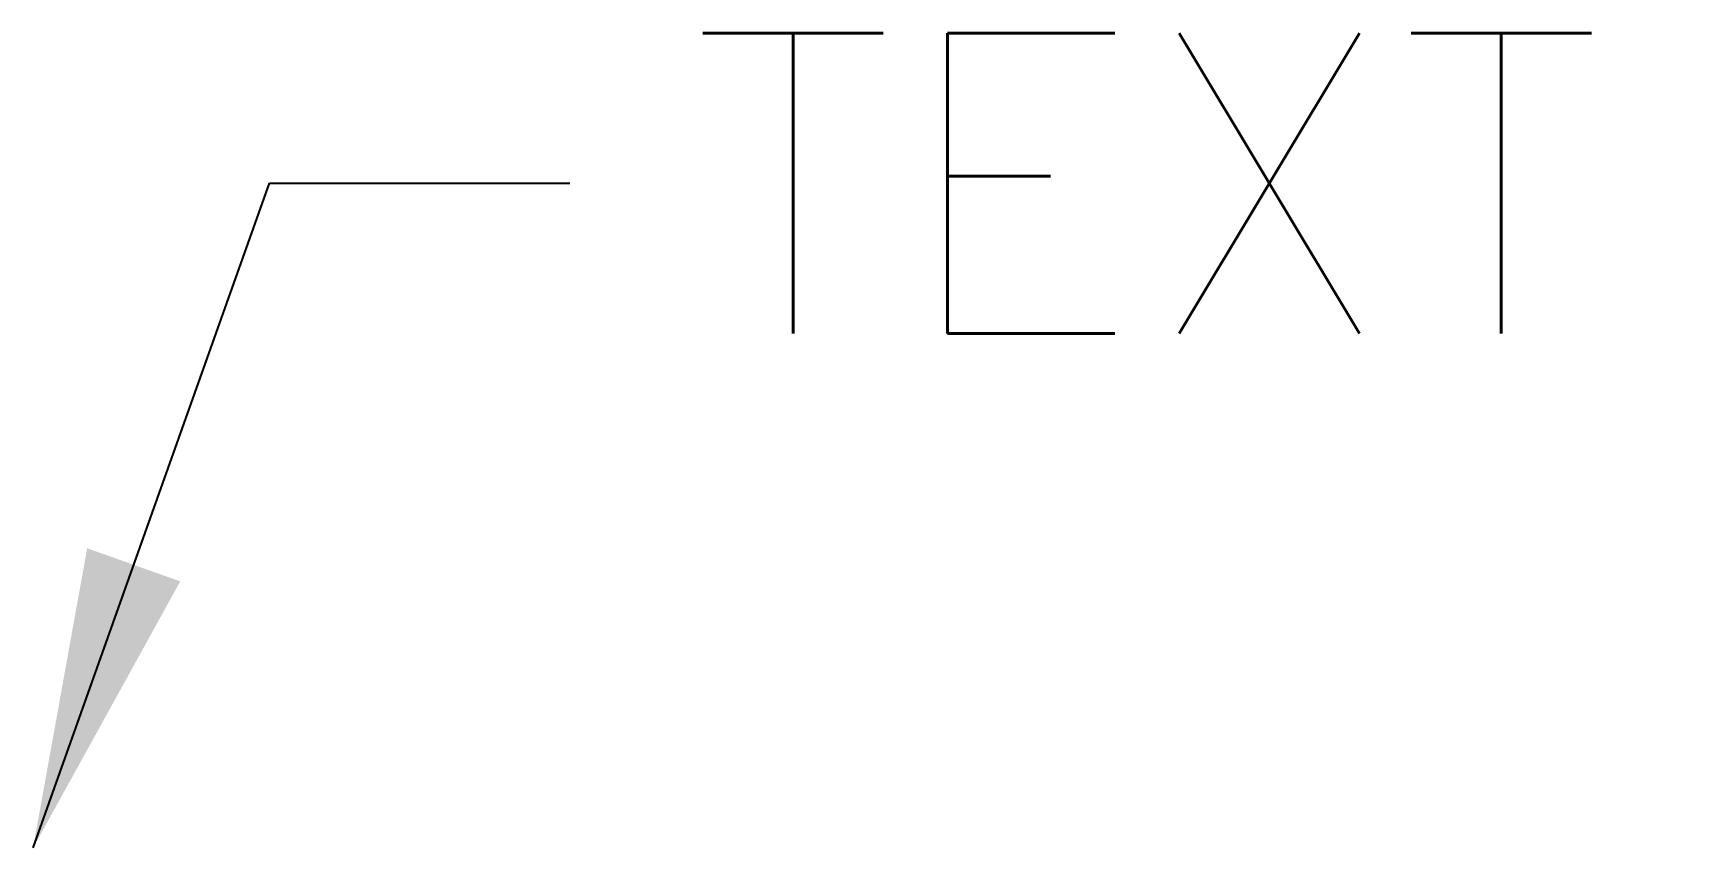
# Model space of a CAD drawing. Header units: millimetres. Extents: x 0 to 66, y 0 to 32.5.
import ezdxf

# ---------------------------------------------------------------- set-up
doc = ezdxf.new("R2010")
doc.units = ezdxf.units.MM
doc.header["$MEASUREMENT"] = 0
doc.styles.add('ROMANS', font='romans.shx')
doc.dimstyles.get("Standard").update_dxf_attribs({"dimtxt": 0.18, "dimasz": 0.18, "dimexe": 0.18, "dimexo": 0.0625, "dimgap": 0.09, "dimtad": 0, "dimtih": 1, "dimtoh": 1, "dimdec": 4, "dimzin": 0, "dimdsep": 46, "dimtxsty": 'Standard', "dimcen": 0.09, "dimadec": 0, "dimazin": 0, "dimtfac": 1, "dimtdec": 4, "dimtofl": 0, "dimtmove": 0, "dimatfit": 3, "dimfxl": 1, "dimtolj": 1, "dimtzin": 0, "dimarcsym": 0})

msp = doc.modelspace()

# ---------------------------------------------------------------- texts
at = {"insert": (26.237, 26.544), "char_height": 12, "attachment_point": 4, "style": 'ROMANS'}
msp.add_mtext('TEXT', dxfattribs=at)

# ---------------------------------------------------------------- leaders
at = {"annotation_type": 0, "has_hookline": 1, "hookline_direction": 0, "text_width": 39.777}
msp.add_leader([(0, 0), (9.437, 26.544), (21.437, 26.544)], dimstyle='Standard', override={"dimscale": 96, "dimasz": 0.125, "dimgap": 0.05}, dxfattribs=at)

doc.saveas('drawing.dxf')
